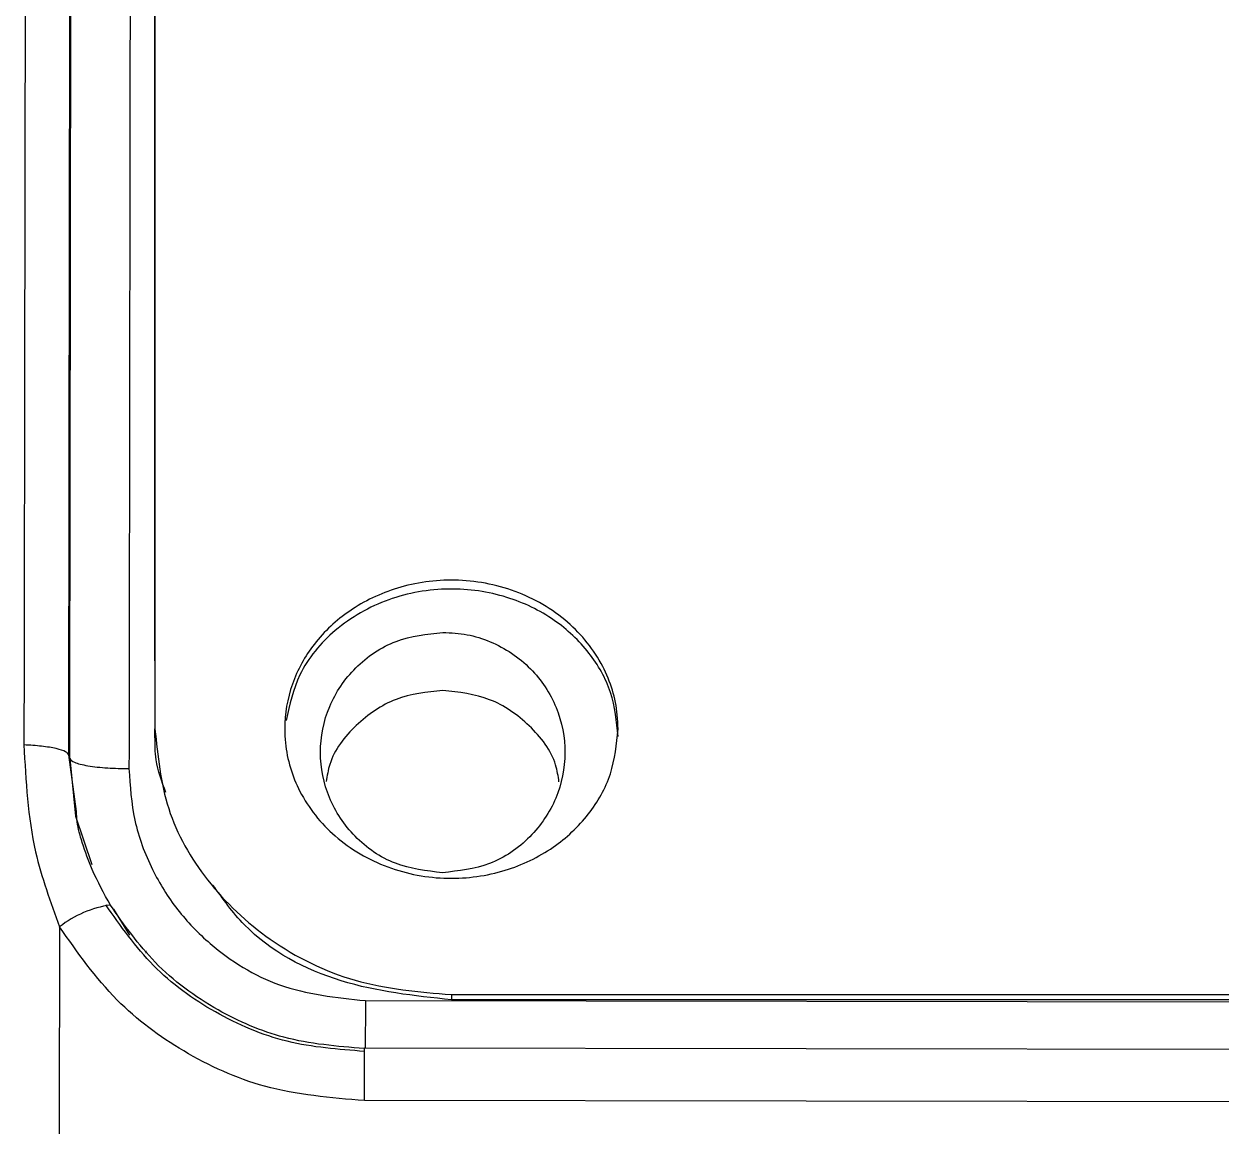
# Model space of a CAD drawing. Header units: millimetres. Extents: x 2251 to 4395, y 932 to 2449.
# Drawn here: x 2732.99 to 2749.14, y 2219.28 to 2234.16 of the extents above; entities that cross this region are included whole.
import ezdxf

# ---------------------------------------------------------------- set-up
doc = ezdxf.new("R2010")
doc.units = ezdxf.units.MM

msp = doc.modelspace()

# ---------------------------------------------------------------- linework, layer by layer
at = {"color": 7, "linetype": 'Continuous', "lineweight": 25}
for p, q in [((2734.755, 2224.539), (2734.755, 2224.641)), ((2733.591, 2224.29), (2733.605, 2224.241)), ((2733.694, 2223.527), (2733.591, 2224.29)), ((2733.605, 2224.241), (2733.683, 2223.461)), ((2733.683, 2223.461), (2733.904, 2222.81)), ((2734.197, 2222.206), (2734.413, 2221.857)), ((2734.638, 2221.615), (2734.638, 2221.644)), ((2738.755, 2221.053), (2774.524, 2221.053)), ((2738.755, 2221.053), (2738.755, 2220.984)), ((2737.595, 2220.972), (2774.332, 2220.92)), ((2774.425, 2220.985), (2738.755, 2220.984)), ((2737.582, 2220.325), (2737.579, 2220.325)), ((2772.966, 2220.279), (2737.582, 2220.329)), ((2770.405, 2219.576), (2737.581, 2219.622))]:
    msp.add_line(p, q, dxfattribs=at)
at = {"color": 7, "linetype": 'Continuous', "lineweight": 25, "flags": 128}
for points in [[(2733.467, 2221.969), (2733.455, 2216.52), (2733.443, 2211.042), (2733.432, 2205.561), (2733.42, 2200.105), (2733.409, 2194.701), (2733.397, 2189.375), (2733.386, 2184.154), (2733.375, 2179.063)], [(2737.595, 2220.972), (2737.595, 2220.824), (2737.595, 2220.686), (2737.594, 2220.561), (2737.594, 2220.456), (2737.594, 2220.373), (2737.594, 2220.329)], [(2737.581, 2219.622), (2737.581, 2219.772), (2737.582, 2219.914), (2737.582, 2220.041), (2737.582, 2220.149), (2737.582, 2220.234), (2737.582, 2220.293), (2737.582, 2220.324), (2737.582, 2220.329)]]:
    msp.add_lwpolyline(points, dxfattribs=at)
at = {"color": 7, "linetype": 'Continuous', "lineweight": 25}
msp.add_arc((2734.356, 2220.836), 1.44, 98.0719, 128.1126, dxfattribs=at)
for points, knots in [([(2734.754, 2289.441), (2734.754, 2289.337), (2734.754, 2288.816), (2734.754, 2287.449), (2734.755, 2285.289), (2734.755, 2282.671), (2734.755, 2280.208), (2734.755, 2276.7), (2734.755, 2273.557), (2734.755, 2269.242), (2734.755, 2264.555), (2734.755, 2259.423), (2734.755, 2253.999), (2734.755, 2249.441), (2734.755, 2243.518), (2734.755, 2238.612), (2734.755, 2231.933), (2734.755, 2227.641), (2734.755, 2224.64)], [0, 0, 0, 0, 0.020124, 0.100733, 0.181328, 0.221587, 0.302184, 0.342442, 0.423039, 0.463298, 0.543894, 0.624491, 0.664749, 0.745346, 0.785604, 0.8662, 0.906458, 1, 1, 1, 1]), ([(2733.086, 2288.493), (2733.086, 2288.521), (2733.086, 2288.609), (2733.085, 2287.623), (2733.082, 2285.61), (2733.077, 2282.547), (2733.072, 2279.159), (2733.067, 2275.822), (2733.062, 2272.752), (2733.057, 2269.109), (2733.05, 2264.838), (2733.043, 2260.192), (2733.035, 2255.245), (2733.027, 2250.075), (2733.018, 2244.391), (2733.008, 2238.194), (2732.997, 2231.51), (2732.99, 2226.819), (2732.986, 2224.425)], [0, 0, 0, 0, 0.039342, 0.122943, 0.206183, 0.289063, 0.371582, 0.416612, 0.465601, 0.518547, 0.575452, 0.636313, 0.690059, 0.746552, 0.805793, 0.867782, 0.932518, 1, 1, 1, 1]), ([(2733.591, 2224.29), (2733.596, 2227.589), (2733.605, 2234.187), (2733.618, 2243.617), (2733.63, 2252.498), (2733.641, 2260.656), (2733.65, 2267.956), (2733.659, 2274.274), (2733.665, 2279.496), (2733.67, 2283.552), (2733.674, 2286.3), (2733.675, 2287.746), (2733.675, 2287.723), (2733.675, 2287.714)], [0, 0, 0, 0, 0.094309, 0.188619, 0.282928, 0.377238, 0.471547, 0.565857, 0.660166, 0.754475, 0.848785, 0.943094, 1, 1, 1, 1]), ([(2733.605, 2224.241), (2733.608, 2226.627), (2733.615, 2231.333), (2733.624, 2238.082), (2733.633, 2244.425), (2733.641, 2250.32), (2733.648, 2255.751), (2733.656, 2261.484), (2733.663, 2267.252), (2733.671, 2272.733), (2733.676, 2277.2), (2733.681, 2280.723), (2733.684, 2283.385), (2733.686, 2285.288), (2733.688, 2286.507), (2733.688, 2287.224), (2733.688, 2287.254), (2733.688, 2287.269)], [0, 0, 0, 0, 0.06854, 0.13522, 0.200041, 0.263001, 0.324101, 0.38334, 0.468684, 0.549845, 0.626823, 0.699617, 0.768227, 0.832652, 0.892892, 0.948946, 1, 1, 1, 1]), ([(2734.486, 2286.515), (2734.486, 2286.527), (2734.487, 2286.64), (2734.486, 2286.287), (2734.486, 2285.717), (2734.485, 2285.17), (2734.484, 2284.496), (2734.484, 2283.688), (2734.482, 2282.748), (2734.481, 2281.677), (2734.479, 2279.967), (2734.476, 2277.281), (2734.471, 2273.131), (2734.464, 2267.915), (2734.456, 2262.308), (2734.449, 2256.631), (2734.441, 2251.163), (2734.433, 2245.151), (2734.424, 2238.603), (2734.414, 2231.56), (2734.408, 2226.618), (2734.404, 2224.104)], [0, 0, 0, 0, 0.008365, 0.077995, 0.107986, 0.138061, 0.168221, 0.198465, 0.228793, 0.259205, 0.289702, 0.358895, 0.433683, 0.514064, 0.600037, 0.66048, 0.723411, 0.788828, 0.856732, 0.927123, 1, 1, 1, 1]), ([(2734.755, 2225.559), (2734.755, 2225.866), (2734.755, 2228.765), (2734.755, 2234.191), (2734.755, 2240.409), (2734.755, 2246.444), (2734.755, 2251.074), (2734.755, 2254.885), (2734.755, 2256.328), (2734.755, 2256.725)], [0, 0, 0, 0, 0.027476, 0.259697, 0.491874, 0.607849, 0.840033, 0.956008, 1, 1, 1, 1]), ([(2741.005, 2224.64), (2740.985, 2224.434), (2740.943, 2224.022), (2740.621, 2223.462), (2740.133, 2223.003), (2739.473, 2222.689), (2738.693, 2222.581), (2737.88, 2222.732), (2737.168, 2223.146), (2736.682, 2223.752), (2736.52, 2224.287), (2736.495, 2224.781), (2736.577, 2225.257), (2736.886, 2225.815), (2737.379, 2226.272), (2738.036, 2226.584), (2738.817, 2226.692), (2739.63, 2226.542), (2740.343, 2226.13), (2740.826, 2225.528), (2740.994, 2224.994), (2741.003, 2224.703), (2741.005, 2224.64)], [0, 0, 0, 0, 0.0462758, 0.0927179, 0.1417121, 0.1951856, 0.2536832, 0.3152623, 0.3769162, 0.4343748, 0.4858184, 0.4999945, 0.5462457, 0.5926943, 0.6417948, 0.6951523, 0.7535088, 0.8153875, 0.8768489, 0.9341452, 0.9857242, 1, 1, 1, 1]), ([(2741.005, 2224.539), (2740.985, 2224.74), (2740.944, 2225.145), (2740.628, 2225.694), (2740.146, 2226.147), (2739.492, 2226.46), (2738.712, 2226.572), (2737.891, 2226.429), (2737.176, 2226.02), (2736.675, 2225.429), (2736.572, 2224.967), (2736.525, 2224.756)], [0, 0, 0, 0, 0.094451, 0.189257, 0.289702, 0.400146, 0.521769, 0.650671, 0.779907, 0.899666, 1, 1, 1, 1]), ([(2738.635, 2222.699), (2738.417, 2222.724), (2737.979, 2222.775), (2737.431, 2223.159), (2737.072, 2223.697), (2736.946, 2224.326), (2737.073, 2224.957), (2737.438, 2225.495), (2737.989, 2225.872), (2738.425, 2225.92), (2738.642, 2225.944)], [0, 0, 0, 0, 0.1258291, 0.2535561, 0.3764248, 0.4989128, 0.6236721, 0.747541, 0.8747163, 1, 1, 1, 1]), ([(2738.642, 2225.944), (2738.751, 2225.938), (2738.969, 2225.926), (2739.389, 2225.793), (2739.849, 2225.488), (2740.207, 2224.945), (2740.33, 2224.318), (2740.202, 2223.69), (2739.84, 2223.153), (2739.289, 2222.772), (2738.852, 2222.723), (2738.635, 2222.699)], [0, 0, 0, 0, 0.063647, 0.126728, 0.254765, 0.378014, 0.500896, 0.623844, 0.746999, 0.874414, 1, 1, 1, 1]), ([(2738.64, 2225.16), (2738.423, 2225.137), (2737.99, 2225.089), (2737.452, 2224.712), (2737.124, 2224.296), (2737.079, 2224.008), (2737.067, 2223.929)], [0, 0, 0, 0, 0.296568, 0.593137, 0.889705, 1, 1, 1, 1]), ([(2740.208, 2223.925), (2740.197, 2224.002), (2740.153, 2224.29), (2739.826, 2224.706), (2739.291, 2225.086), (2738.857, 2225.136), (2738.64, 2225.16)], [0, 0, 0, 0, 0.109464, 0.406309, 0.703155, 1, 1, 1, 1]), ([(2734.755, 2224.64), (2734.792, 2224.275), (2734.865, 2223.544), (2735.436, 2222.547), (2736.303, 2221.734), (2737.45, 2221.164), (2738.316, 2221.09), (2738.755, 2221.053)], [0, 0, 0, 0, 0.18467, 0.369999, 0.565857, 0.779451, 1, 1, 1, 1]), ([(2732.986, 2224.425), (2733.011, 2223.938), (2733.054, 2223.096), (2733.345, 2222.303), (2733.467, 2221.969)], [0, 0, 0, 0, 0.578809, 1, 1, 1, 1]), ([(2733.591, 2224.29), (2733.582, 2224.304), (2733.562, 2224.334), (2733.431, 2224.376), (2733.235, 2224.409), (2733.068, 2224.42), (2732.986, 2224.425)], [0, 0, 0, 0, 0.236435, 0.490512, 0.749718, 1, 1, 1, 1]), ([(2734.902, 2223.782), (2734.848, 2223.928), (2734.756, 2224.173), (2734.755, 2224.433), (2734.755, 2224.539)], [0, 0, 0, 0, 0.593259, 1, 1, 1, 1]), ([(2733.605, 2224.241), (2733.62, 2224.223), (2733.65, 2224.187), (2733.837, 2224.141), (2734.102, 2224.11), (2734.306, 2224.106), (2734.404, 2224.104)], [0, 0, 0, 0, 0.241134, 0.500716, 0.759899, 1, 1, 1, 1]), ([(2734.404, 2224.104), (2734.419, 2223.869), (2734.449, 2223.4), (2734.692, 2222.754), (2735.041, 2222.189), (2735.59, 2221.621), (2736.439, 2221.094), (2737.2, 2221.014), (2737.595, 2220.972)], [0, 0, 0, 0, 0.143067, 0.286609, 0.415374, 0.544382, 0.763169, 1, 1, 1, 1]), ([(2734.153, 2222.261), (2734.067, 2222.419), (2733.918, 2222.69), (2733.8, 2223.015), (2733.75, 2223.181), (2733.737, 2223.227), (2733.733, 2223.24), (2733.707, 2223.336), (2733.7, 2223.432), (2733.694, 2223.527)], [0, 0, 0, 0, 0.397048, 0.683244, 0.759352, 0.780646, 0.787103, 0.790766, 1, 1, 1, 1]), ([(2738.755, 2220.984), (2738.255, 2221.037), (2737.252, 2221.143), (2736.096, 2221.749), (2735.67, 2222.347), (2735.537, 2222.533)], [0, 0, 0, 0, 0.4067081, 0.8144852, 1, 1, 1, 1]), ([(2737.582, 2220.287), (2737.231, 2220.313), (2736.529, 2220.367), (2735.55, 2220.785), (2734.692, 2221.409), (2734.291, 2221.981), (2734.09, 2222.267)], [0, 0, 0, 0, 0.250073, 0.500024, 0.749959, 1, 1, 1, 1]), ([(2737.579, 2220.325), (2737.213, 2220.355), (2736.524, 2220.411), (2735.557, 2220.832), (2734.735, 2221.434), (2734.342, 2221.993), (2734.153, 2222.261)], [0, 0, 0, 0, 0.266066, 0.500454, 0.760276, 1, 1, 1, 1]), ([(2737.581, 2219.622), (2737.126, 2219.66), (2736.271, 2219.731), (2735.138, 2220.248), (2734.167, 2220.968), (2733.709, 2221.623), (2733.467, 2221.969)], [0, 0, 0, 0, 0.274724, 0.515626, 0.744394, 1, 1, 1, 1])]:
    msp.add_open_spline(points, degree=3, knots=knots, dxfattribs=at)

doc.saveas('drawing.dxf')
